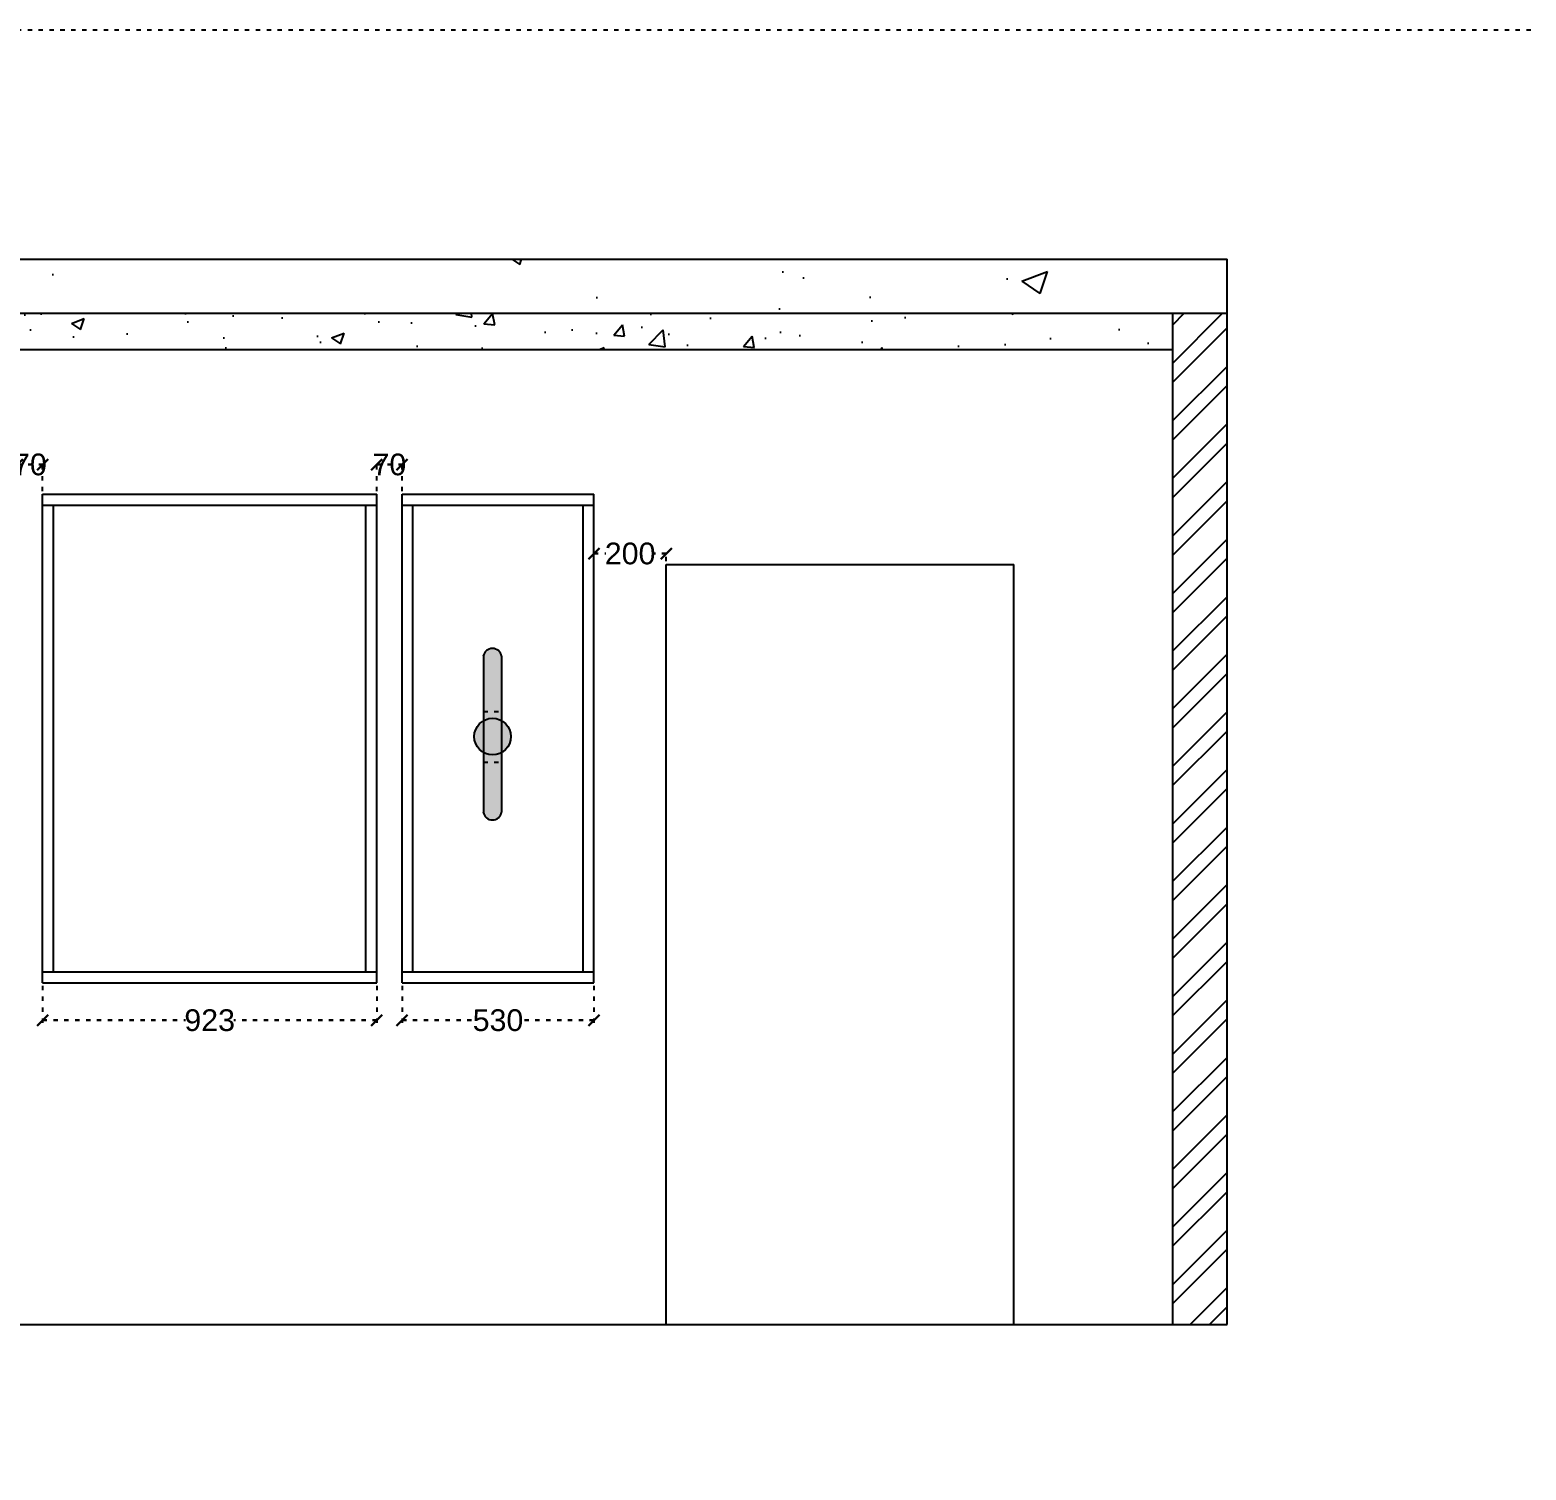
# Model space of a CAD drawing. Header units: millimetres. Extents: x 220712 to 1505573, y -354410 to 241923.
# Drawn here: x 321306 to 325439, y 94052 to 98031 of the extents above; entities that cross this region are included whole.
import ezdxf

# ---------------------------------------------------------------- set-up
doc = ezdxf.new("R2010")
doc.units = ezdxf.units.MM
doc.header["$MEASUREMENT"] = 0
doc.linetypes.add('ACAD_ISO03W100', pattern=[30, 12, -18])
doc.layers.add('Walls', color=253, linetype='Continuous')
doc.styles.get("Standard").update_dxf_attribs({"font": 'arial.ttf'})
doc.dimstyles.get("Standard").update_dxf_attribs({"dimtxt": 60, "dimasz": 30, "dimexe": 7.75, "dimexo": 8.13, "dimgap": 0.63, "dimtad": 0, "dimtih": 1, "dimtoh": 1, "dimdec": 0, "dimzin": 0, "dimtxsty": 'Standard', "dimblk": 'OBLIQUE', "dimcen": 2.25, "dimclrd": 1, "dimclre": 1, "dimclrt": 1, "dimadec": 0, "dimazin": 0, "dimtfac": 1, "dimtdec": 0, "dimtofl": 0, "dimtmove": 0, "dimatfit": 3, "dimfxl": 1, "dimtolj": 1, "dimtzin": 0, "dimlwd": 30, "dimarcsym": 0})

# ---------------------------------------------------------------- blocks, each defined once
blk = doc.blocks.new('_Oblique')
at = {"color": 0, "linetype": 'ByBlock', "lineweight": -2}
blk.add_line((-0.5, -0.5), (0.5, 0.5), dxfattribs=at)
blk = doc.blocks.new('*D2466')
at = {"layer": 'Defpoints', "color": 0, "linetype": 'ACAD_ISO03W100', "lineweight": -2, "transparency": 16777216}
for p in [(322864, 96584), (322864, 96554), (323064, 96555)]:
    blk.add_point(p, dxfattribs=at)
at = {"layer": 'Walls', "color": 1, "linetype": 'ACAD_ISO03W100', "lineweight": -2, "transparency": 16777216}
for p, q in [((322864, 96562.1), (322864, 96591.8)), ((323064, 96563.1), (323064, 96591.8))]:
    blk.add_line(p, q, dxfattribs=at)
at = {"layer": 'Walls', "color": 1, "linetype": 'ACAD_ISO03W100', "lineweight": 30, "transparency": 16777216}
for p, q in [((322864, 96584), (322896.7, 96584)), ((323064, 96584), (323031.3, 96584))]:
    blk.add_line(p, q, dxfattribs=at)
at = {"layer": 'Walls', "color": 1, "linetype": 'ACAD_ISO03W100', "lineweight": 30, "transparency": 16777216, "xscale": 30, "yscale": 30, "zscale": 30, "rotation": 180}
blk.add_blockref('_Oblique', (322864, 96584), dxfattribs=at)
at = {"layer": 'Walls', "color": 1, "linetype": 'ACAD_ISO03W100', "lineweight": 30, "transparency": 16777216, "xscale": 30, "yscale": 30, "zscale": 30}
blk.add_blockref('_Oblique', (323064, 96584), dxfattribs=at)
at = {"layer": 'Walls', "color": 1, "linetype": 'ACAD_ISO03W100', "lineweight": -2, "transparency": 16777216, "insert": (322964, 96584), "char_height": 60, "attachment_point": 5}
blk.add_mtext('\\A1;200', dxfattribs=at)
blk = doc.blocks.new('*D2467')
at = {"layer": 'Defpoints', "color": 0, "linetype": 'ACAD_ISO03W100', "lineweight": -2, "transparency": 16777216}
for p in [(321341, 96830), (321271, 96748), (321341, 96748)]:
    blk.add_point(p, dxfattribs=at)
at = {"layer": 'Walls', "color": 1, "linetype": 'ACAD_ISO03W100', "lineweight": -2, "transparency": 16777216}
for p, q in [((321271, 96756.13), (321271, 96837.75)), ((321341, 96756.13), (321341, 96837.75))]:
    blk.add_line(p, q, dxfattribs=at)
at = {"layer": 'Walls', "color": 1, "linetype": 'ACAD_ISO03W100', "lineweight": 30, "transparency": 16777216}
blk.add_line((321271, 96830), (321341, 96830), dxfattribs=at)
at = {"layer": 'Walls', "color": 1, "linetype": 'ACAD_ISO03W100', "lineweight": 30, "transparency": 16777216, "xscale": 30, "yscale": 30, "zscale": 30, "rotation": 180}
blk.add_blockref('_Oblique', (321271, 96830), dxfattribs=at)
at = {"layer": 'Walls', "color": 1, "linetype": 'ACAD_ISO03W100', "lineweight": 30, "transparency": 16777216, "xscale": 30, "yscale": 30, "zscale": 30}
blk.add_blockref('_Oblique', (321341, 96830), dxfattribs=at)
at = {"layer": 'Walls', "color": 1, "linetype": 'ACAD_ISO03W100', "lineweight": -2, "transparency": 16777216, "insert": (321306, 96830), "char_height": 60, "attachment_point": 5}
blk.add_mtext('\\A1;70', dxfattribs=at)
blk = doc.blocks.new('*D2468')
at = {"layer": 'Defpoints', "color": 0, "linetype": 'ACAD_ISO03W100', "lineweight": -2, "transparency": 16777216}
for p in [(322334, 96830), (322264, 96748), (322334, 96748)]:
    blk.add_point(p, dxfattribs=at)
at = {"layer": 'Walls', "color": 1, "linetype": 'ACAD_ISO03W100', "lineweight": -2, "transparency": 16777216}
for p, q in [((322264, 96756.13), (322264, 96837.75)), ((322334, 96756.13), (322334, 96837.75))]:
    blk.add_line(p, q, dxfattribs=at)
at = {"layer": 'Walls', "color": 1, "linetype": 'ACAD_ISO03W100', "lineweight": 30, "transparency": 16777216}
blk.add_line((322264, 96830), (322334, 96830), dxfattribs=at)
at = {"layer": 'Walls', "color": 1, "linetype": 'ACAD_ISO03W100', "lineweight": 30, "transparency": 16777216, "xscale": 30, "yscale": 30, "zscale": 30, "rotation": 180}
blk.add_blockref('_Oblique', (322264, 96830), dxfattribs=at)
at = {"layer": 'Walls', "color": 1, "linetype": 'ACAD_ISO03W100', "lineweight": 30, "transparency": 16777216, "xscale": 30, "yscale": 30, "zscale": 30}
blk.add_blockref('_Oblique', (322334, 96830), dxfattribs=at)
at = {"layer": 'Walls', "color": 1, "linetype": 'ACAD_ISO03W100', "lineweight": -2, "transparency": 16777216, "insert": (322299, 96830), "char_height": 60, "attachment_point": 5}
blk.add_mtext('\\A1;70', dxfattribs=at)
blk = doc.blocks.new('*D2473')
at = {"layer": 'Defpoints', "color": 0, "linetype": 'ACAD_ISO03W100', "lineweight": -2, "transparency": 16777216}
for p in [(321341, 95398), (322264, 95398), (322264, 95294.5)]:
    blk.add_point(p, dxfattribs=at)
at = {"layer": 'Walls', "color": 1, "linetype": 'ACAD_ISO03W100', "lineweight": -2, "transparency": 16777216}
for p, q in [((321341, 95389.9), (321341, 95286.8)), ((322264, 95389.9), (322264, 95286.8))]:
    blk.add_line(p, q, dxfattribs=at)
at = {"layer": 'Walls', "color": 1, "linetype": 'ACAD_ISO03W100', "lineweight": 30, "transparency": 16777216}
for p, q in [((321341, 95294.5), (321735.6, 95294.5)), ((322264, 95294.5), (321869.4, 95294.5))]:
    blk.add_line(p, q, dxfattribs=at)
at = {"layer": 'Walls', "color": 1, "linetype": 'ACAD_ISO03W100', "lineweight": 30, "transparency": 16777216, "xscale": 30, "yscale": 30, "zscale": 30, "rotation": 180}
blk.add_blockref('_Oblique', (321341, 95294.5), dxfattribs=at)
at = {"layer": 'Walls', "color": 1, "linetype": 'ACAD_ISO03W100', "lineweight": 30, "transparency": 16777216, "xscale": 30, "yscale": 30, "zscale": 30}
blk.add_blockref('_Oblique', (322264, 95294.5), dxfattribs=at)
at = {"layer": 'Walls', "color": 1, "linetype": 'ACAD_ISO03W100', "lineweight": -2, "transparency": 16777216, "insert": (321802.5, 95294.5), "char_height": 60, "attachment_point": 5}
blk.add_mtext('\\A1;923', dxfattribs=at)
blk = doc.blocks.new('*D2474')
at = {"layer": 'Defpoints', "color": 0, "linetype": 'ACAD_ISO03W100', "lineweight": -2, "transparency": 16777216}
for p in [(322334, 95398), (322864, 95398), (322864, 95294.5)]:
    blk.add_point(p, dxfattribs=at)
at = {"layer": 'Walls', "color": 1, "linetype": 'ACAD_ISO03W100', "lineweight": -2, "transparency": 16777216}
for p, q in [((322334, 95389.9), (322334, 95286.8)), ((322864, 95389.9), (322864, 95286.8))]:
    blk.add_line(p, q, dxfattribs=at)
at = {"layer": 'Walls', "color": 1, "linetype": 'ACAD_ISO03W100', "lineweight": 30, "transparency": 16777216}
for p, q in [((322334, 95294.5), (322532.2, 95294.5)), ((322864, 95294.5), (322665.8, 95294.5))]:
    blk.add_line(p, q, dxfattribs=at)
at = {"layer": 'Walls', "color": 1, "linetype": 'ACAD_ISO03W100', "lineweight": 30, "transparency": 16777216, "xscale": 30, "yscale": 30, "zscale": 30, "rotation": 180}
blk.add_blockref('_Oblique', (322334, 95294.5), dxfattribs=at)
at = {"layer": 'Walls', "color": 1, "linetype": 'ACAD_ISO03W100', "lineweight": 30, "transparency": 16777216, "xscale": 30, "yscale": 30, "zscale": 30}
blk.add_blockref('_Oblique', (322864, 95294.5), dxfattribs=at)
at = {"layer": 'Walls', "color": 1, "linetype": 'ACAD_ISO03W100', "lineweight": -2, "transparency": 16777216, "insert": (322599, 95294.5), "char_height": 60, "attachment_point": 5}
blk.add_mtext('\\A1;530', dxfattribs=at)

msp = doc.modelspace()

# ---------------------------------------------------------------- hatches: boundary and pattern name
at = {"layer": 'Walls', "lineweight": -2, "true_color": 0xc7c8ca}
h = msp.add_hatch(dxfattribs=at)
h.set_pattern_fill('AR-CONC', color=9, scale=100)
h.set_pattern_definition([(50, (0, 0), (717.2602, -62.7521), [75, -825]), (355, (0, 0), (-138.7513, 752.1921), [60, -660]), (100.45144, (59.8, -5.2), (578.5088, 689.44), [63.7402, -701.1421]), (46.1842, (0, 200), (1067.2413, -165.5193), [112.5, -1237.5]), (96.63564, (88.9, 186.2), (934.662, 974.1186), [95.6103, -1051.7138]), (351.18416, (0, 200), (934.662, 974.1186), [90, -990]), (21, (100, 150), (596.9071, -402.6189), [75, -825]), (326, (100, 150), (243.3153, 725.15), [60, -660]), (71.45144, (149.74, 116.45), (840.2224, 322.5312), [63.7402, -701.1421]), (37.5, (0, 0), (12.15986, 332.89385), [0, -652, 0, -670, 0, -662.5]), (7.5, (0, 0), (263.06954, 394.4117), [0, -382, 0, -637, 0, -252.5]), (327.5, (-223, 0), (533.82244, -22.55487), [0, -250, 0, -780, 0, -1035]), (317.5, (-323, 0), (583.1862, 100.105), [0, -325, 0, -518, 0, -735])])
h.paths.add_polyline_path([(319617, 97398), (319617, 97248), (324613, 97248), (324613, 97398)])
h = msp.add_hatch(dxfattribs=at)
h.set_pattern_fill('AR-CONC', color=9, scale=50)
h.set_pattern_definition([(50, (0, 0), (358.6301, -31.37607), [37.5, -412.5]), (355, (0, 0), (-69.37567, 376.09607), [30, -330]), (100.45144, (29.9, -2.6), (289.25442, 344.72), [31.8701, -350.57106]), (46.1842, (0, 100), (533.62067, -82.75964), [56.25, -618.75]), (96.63564, (44.47, 93.1), (467.331, 487.0593), [47.8052, -525.8569]), (351.18416, (0, 100), (467.331, 487.0593), [45, -495]), (21, (50, 75), (298.45353, -201.30945), [37.5, -412.5]), (326, (50, 75), (121.65767, 362.57502), [30, -330]), (71.45144, (74.87, 58.22), (420.1112, 161.26558), [31.8701, -350.57106]), (37.5, (0, 0), (6.07993, 166.446927), [0, -326, 0, -335, 0, -331.25]), (7.5, (0, 0), (131.53477, 197.20586), [0, -191, 0, -318.5, 0, -126.25]), (327.5, (-111.5, 0), (266.91122, -11.277436), [0, -125, 0, -390, 0, -517.5]), (317.5, (-161.5, 0), (291.59308, 50.05249), [0, -162.5, 0, -259, 0, -367.5])])
h.paths.add_polyline_path([(324463, 97148), (324463, 97248), (319617, 97248), (319617, 97148)])
h = msp.add_hatch(dxfattribs=at)
h.set_pattern_fill('ANSI32', color=9, scale=300)
h.paths.add_polyline_path([(324463, 94454), (324613, 94454), (324613, 97248), (324463, 97248)])
at = {"layer": 'Walls', "linetype": 'ACAD_ISO03W100', "lineweight": -2, "true_color": 0x000000}
h = msp.add_hatch(color=18, dxfattribs=at)
h.dxf.hatch_style = 1
h.set_gradient(color1=(255, 255, 255), color2=(255, 255, 0), name='CYLINDER')
h.paths.add_polyline_path([(322558.5, 96147.5), (322608.5, 96147.5), (322608.5, 96300.5, 0.861187), (322558.5, 96300.5)])
at = {"layer": 'Walls', "linetype": 'ACAD_ISO03W100', "lineweight": -2, "true_color": 0x636466}
h = msp.add_hatch(color=251, dxfattribs=at)
h.dxf.hatch_style = 1
h.paths.add_polyline_path([(322608.5, 96103.5), (322608.5, 96147.5), (322558.5, 96147.5), (322558.5, 96102.5, -0.420329)])
h.paths.add_polyline_path([(322608.5, 96053.5, -0.420329), (322558.5, 96054.5), (322558.5, 96007.5), (322608.5, 96007.5)])
at = {"layer": 'Walls', "linetype": 'ACAD_ISO03W100', "lineweight": -2, "true_color": 0x000000}
h = msp.add_hatch(color=18, dxfattribs=at)
h.dxf.hatch_style = 1
h.paths.add_polyline_path([(322608.5, 96122.7), (322608.5, 96034.3, 0.272527), (322634.5, 96078.5, 0.272527)])
h.paths.add_polyline_path([(322558.5, 96122.1, 0.266416), (322533.5, 96078.5, 0.266416), (322558.5, 96034.9)])
at = {"layer": 'Walls', "linetype": 'ACAD_ISO03W100', "lineweight": -2, "true_color": 0x636466}
h = msp.add_hatch(color=251, dxfattribs=at)
h.dxf.hatch_style = 1
h.paths.add_polyline_path([(322608.5, 96122.7, 0.264913), (322558.5, 96122.1), (322558.5, 96034.9, 0.264913), (322608.5, 96034.3)])
at = {"layer": 'Walls', "linetype": 'ACAD_ISO03W100', "lineweight": -2, "true_color": 0x000000}
h = msp.add_hatch(color=18, dxfattribs=at)
h.dxf.hatch_style = 1
h.set_gradient(color1=(255, 255, 255), color2=(255, 255, 0), name='CYLINDER')
h.paths.add_polyline_path([(322558.5, 95869.5, 0.861187), (322608.5, 95869.5), (322608.5, 96007.5), (322558.5, 96007.5)])

# ---------------------------------------------------------------- linework, layer by layer
at = {"layer": 'Walls', "color": 18, "lineweight": -2, "true_color": 0x000000}
for p, q in [((319617, 97398), (324613, 97398)), ((324613, 94454), (324613, 97398)), ((319617, 97248), (324613, 97248)), ((324463, 94454), (324463, 97248)), ((319617, 97148), (324463, 97148)), ((322558.5, 96300.5), (322558.5, 95869.5)), ((322608.5, 96300.5), (322608.5, 95869.5)), ((319617, 94454), (324613, 94454))]:
    msp.add_line(p, q, dxfattribs=at)
at = {"layer": 'Walls', "color": 159, "lineweight": -2, "true_color": 0x22346e}
for p, q in [((321341, 95398), (321341, 96748)), ((321341, 96748), (322264, 96748)), ((321341, 96718), (322264, 96718)), ((321371, 95428), (321371, 96718)), ((322234, 95428), (322234, 96718)), ((322264, 95398), (322264, 96748)), ((322334, 95398), (322334, 96748)), ((322334, 96748), (322864, 96748)), ((322334, 96718), (322864, 96718)), ((322364, 95428), (322364, 96718)), ((322834, 95428), (322834, 96718)), ((322864, 95398), (322864, 96748)), ((321341, 95428), (322264, 95428)), ((321341, 95398), (322264, 95398)), ((322334, 95428), (322864, 95428)), ((322334, 95398), (322864, 95398))]:
    msp.add_line(p, q, dxfattribs=at)
at = {"layer": 'Walls', "color": 9, "lineweight": -2, "true_color": 0xc7c8ca}
for p, q in [((323064, 94454), (323064, 96554)), ((323064, 96554), (324024, 96554)), ((324024, 94454), (324024, 96554))]:
    msp.add_line(p, q, dxfattribs=at)
at = {"layer": 'Walls', "color": 18, "linetype": 'ACAD_ISO03W100', "lineweight": -2, "true_color": 0x000000}
for p, q in [((322583.5, 96322), (322583.5, 96322)), ((322558.5, 96147.5), (322608.5, 96147.5)), ((322558.5, 96007.5), (322608.5, 96007.5))]:
    msp.add_line(p, q, dxfattribs=at)
msp.add_lwpolyline([(308580, 98031), (365544.5, 98031), (365544.5, 71967.5), (308580, 71967.5)], close=True, dxfattribs=at)
at = {"layer": 'Walls', "color": 251, "lineweight": -2, "true_color": 0x636466}
msp.add_circle((322584, 96078.5), 50.5, dxfattribs=at)
at = {"layer": 'Walls', "color": 18, "lineweight": -2, "true_color": 0x000000}
for centre, start, end in [((322583.5, 96296.7), 8.5308, 171.4692), ((322583.5, 95873.3), 188.5308, 351.4692)]:
    msp.add_arc(centre, 25.3, start, end, dxfattribs=at)

# ---------------------------------------------------------------- dimensions: what is measured, and where the dimension line sits
at = {"layer": 'Walls', "color": 159, "linetype": 'ACAD_ISO03W100', "lineweight": -2, "true_color": 0x22346e}
for base, p1, p2, picture, middle in [((321341, 96830), (321271, 96748), (321341, 96748), '*D2467', (321306, 96830)), ((322334, 96830), (322264, 96748), (322334, 96748), '*D2468', (322299, 96830)), ((322864, 96584), (323064, 96555), (322864, 96554), '*D2466', (322964, 96584))]:
    dim = msp.add_linear_dim(base=base, p1=p1, p2=p2, dimstyle='Standard', dxfattribs=at)
    dim.commit()
    dim.dimension.update_dxf_attribs({"geometry": picture, "text_midpoint": middle, "dimtype": 160})
at = {"layer": 'Walls', "color": 18, "linetype": 'ACAD_ISO03W100', "lineweight": -2, "true_color": 0x000000}
for base, p1, p2, picture, middle in [((322264, 95294.5), (321341, 95398), (322264, 95398), '*D2473', (321802.5, 95294.5)), ((322864, 95294.5), (322334, 95398), (322864, 95398), '*D2474', (322599, 95294.5))]:
    dim = msp.add_linear_dim(base=base, p1=p1, p2=p2, dimstyle='Standard', dxfattribs=at)
    dim.commit()
    dim.dimension.update_dxf_attribs({"geometry": picture, "text_midpoint": middle})

doc.saveas('drawing.dxf')
